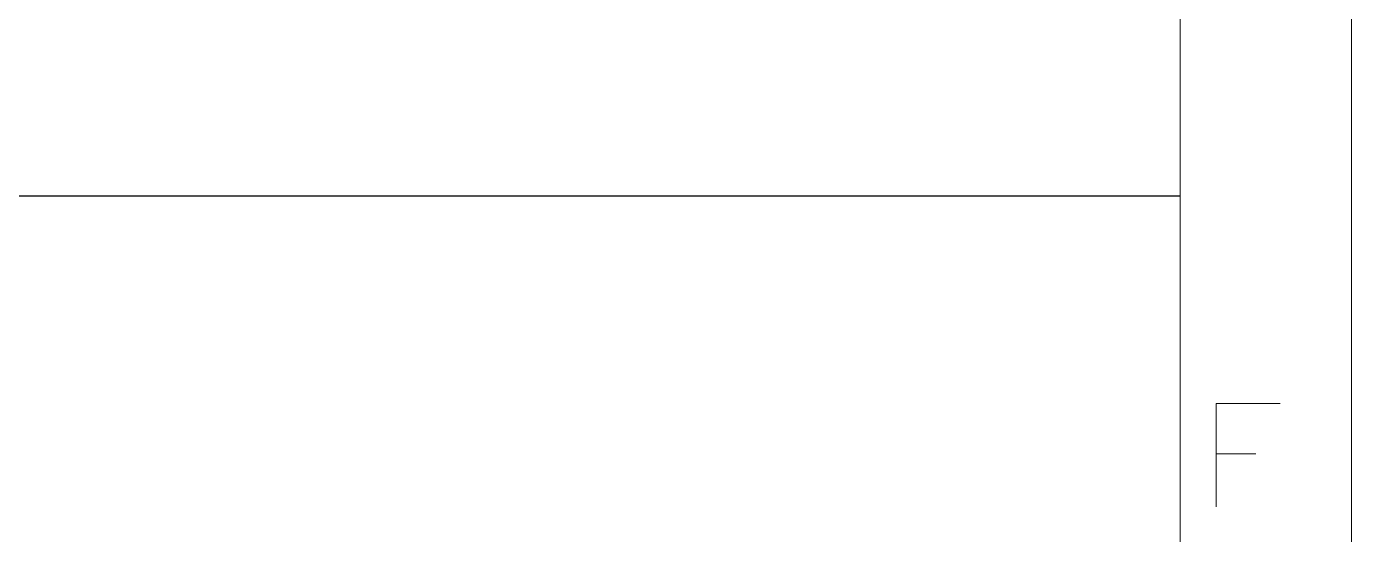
# Model space of a CAD drawing. Extents: x -5608 to -3197, y -2048 to 96.
# Drawn here: x -3608 to -3531.2, y -1258.9 to -1229.4 of the extents above; entities that cross this region are included whole.
import ezdxf

# ---------------------------------------------------------------- set-up
doc = ezdxf.new("R2010")
doc.units = 0
doc.header["$LTSCALE"] = 25.4
doc.header["$MEASUREMENT"] = 0
doc.layers.get('0').update_dxf_attribs({"linetype": 'CONTINUOUS'})
doc.layers.add('5中心线层', color=1, linetype='CONTINUOUS')
doc.layers.add('7文字层', color=3, linetype='CONTINUOUS')

msp = doc.modelspace()

# ---------------------------------------------------------------- linework, layer by layer
at = {"color": 0, "lineweight": 0}
msp.add_lwpolyline([(-3541.095, -1300.559), (-3541.095, -726.443), (-4321.365, -726.443), (-4321.365, -1300.559)], close=True, dxfattribs=at)
for points in [[(-3538.995, -1257.266), (-3538.995, -1251.275), (-3535.29, -1251.275)], [(-3538.995, -1254.178), (-3536.71, -1254.178)]]:
    msp.add_lwpolyline(points, dxfattribs=at)
at = {"layer": '5中心线层', "color": 1, "lineweight": 0}
msp.add_lwpolyline([(-4371.266, -716.5), (-4371.266, -1310.503), (-3531.152, -1310.503), (-3531.152, -716.5)], close=True, dxfattribs=at)
at = {"layer": '7文字层', "color": 3}
msp.add_lwpolyline([(-3777.14, -1239.232), (-3541.095, -1239.232)], dxfattribs=at)

doc.saveas('drawing.dxf')
